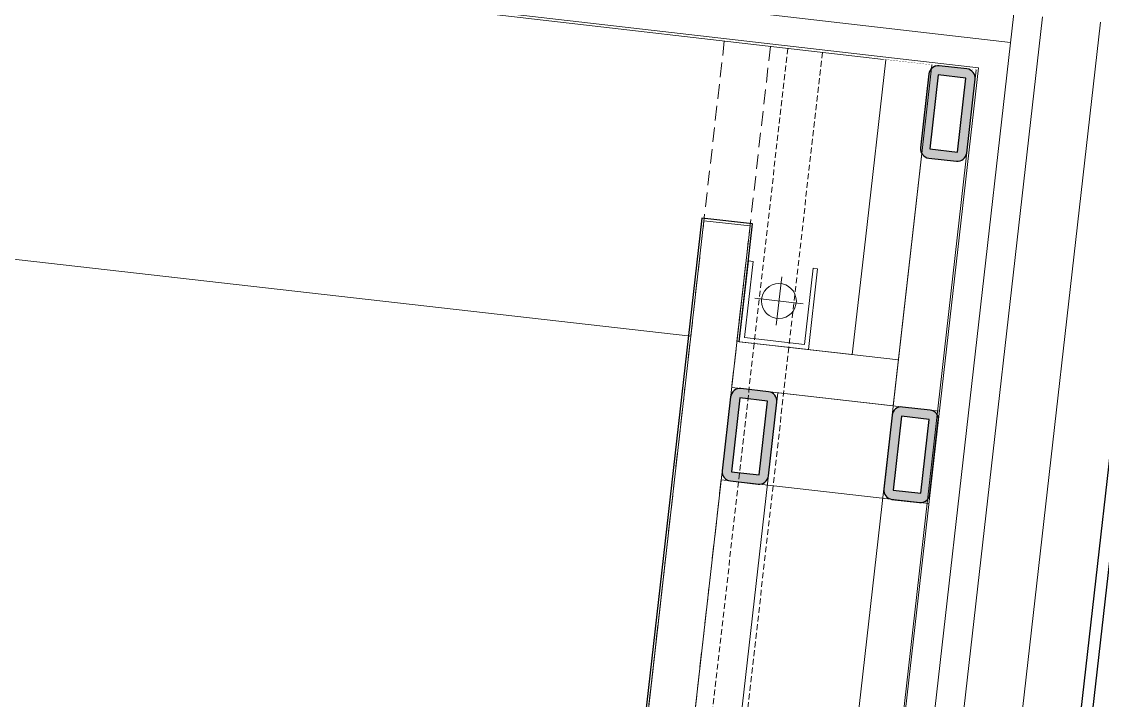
# Model space of a CAD drawing. Header units: millimetres. Extents: x 26282 to 30760, y 1404 to 4574.
# Drawn here: x 29423.23 to 29469.77, y 3729.92 to 3759.13 of the extents above; entities that cross this region are included whole.
import ezdxf

# ---------------------------------------------------------------- set-up
doc = ezdxf.new("R2010")
doc.units = ezdxf.units.MM
doc.header["$LTSCALE"] = 0.25
doc.set_wipeout_variables(frame=1)
doc.linetypes.add('01-2BASEMENT$0$HIDDEN', pattern=[0.375, 0.25, -0.125])
doc.linetypes.add('HIDDEN', pattern=[0.375, 0.25, -0.125])
for name, color, linetype, lineweight in [('AB-DUV', 4, 'Continuous', 50), ('FURNITURE (3RDF)', 43, 'Continuous', 20), ('HIDDEN (3RDF)', 145, 'HIDDEN', 13), ('ID-ALCIPAN', 124, 'Continuous', 20), ('ID-HATCH', 252, 'Continuous', 18), ('LIGHTENING FIXTURE (3RDF)', 50, 'Continuous', 20), ('METAL PROFILE (3RDF)', 251, 'Continuous', 18), ('MIRROR (3RDF)', 150, 'Continuous', 9), ('WALL CLADDING (3RDF)', 43, 'Continuous', 13), ('WALLPAPER (3RDF)', 63, 'Continuous', 13), ('WOOD (3RDF)', 45, 'Continuous', 15)]:
    doc.layers.add(name, color=color, linetype=linetype, lineweight=lineweight)
for name, color, linetype in [('ID-PROFIL', 145, 'Continuous'), ('LEATHER (3RDF)', 57, 'Continuous'), ('WIPEOUT(3RDF)', 250, 'Continuous')]:
    doc.layers.add(name, color=color, linetype=linetype)
doc.linetypes.add('BATTING', pattern='A,0.0001,-0.1,[134,ltypeshp.shx,S=0.1,R=0,X=-0.1,Y=0],-0.2,[134,ltypeshp.shx,S=0.1,R=180,X=0.1,Y=0],-0.1', length=0.4001000000000002)

# ---------------------------------------------------------------- blocks, each defined once
blk = doc.blocks.new('ODA215')
blk.add_wipeout([(-132.7496942799682, -206.92905683487282), (-119.97646003481182, -207.01358617325107), (-119.9770171459227, -202.01333778253127), (-124.9770171153977, -202.01389027384573), (-124.9772381113913, -200.0138948782428), (125.44870326344068, -199.9857599897603), (125.4489261228033, -201.98599323696985), (120.44892799092372, -201.98655032019818), (120.44948510203602, -206.98679871085787), (132.324910710369, -206.98530814535277), (132.33445693984117, -210.98530710657369), (-132.74924861322242, -210.9290568099595)]).translate(0, 0, -1.04631463147e-05).dxf.layer = 'WIPEOUT(3RDF)'
blk = doc.blocks.new('20x40 profil')
at = {"layer": 'METAL PROFILE (3RDF)'}
h = blk.add_hatch(color=256, dxfattribs=at)
edge = h.paths.add_edge_path()
edge.add_line((-1.600000000011276, 2), (1.599999999989448, 2))
edge.add_arc((1.599999999989448, 1.599999999998543), 0.3999999999978172, 359.999999999479, 449.9999999994789, ccw=False)
edge.add_line((1.999999999979991, 1.599999999998543), (1.999999999979991, 0.4000000000014552))
edge.add_arc((1.599999999989448, 0.3999999999941792), 0.3999999999978172, 270.0000000005211, 360.00000000052114, ccw=False)
edge.add_line((1.599999999989448, 0), (-1.600000000011276, -7e-16))
edge.add_arc((-1.600000000011276, 0.4000000000014552), 0.4000000000050933, 180.0000000005211, 270.0000000005211, ccw=False)
edge.add_line((-2.000000000020007, 0.4000000000014552), (-2.000000000020008, 1.599999999998543))
edge.add_arc((-1.600000000011276, 1.599999999991267), 0.4000000000050933, 89.99999999947897, 179.999999999479, ccw=False)
h.paths.add_polyline_path([(-1.600000000011276, 1.599999999998543), (1.599999999989448, 1.599999999998543), (1.599999999989448, 0.4000000000014552), (-1.600000000011276, 0.4000000000014552)], flags=16)
at = {"layer": 'ID-PROFIL'}
blk.add_lwpolyline([(1.599999999998543, 2), (-1.599999999998543, 2, 0.4142135623730951), (-1.999999999992724, 1.599999999998543), (-1.999999999992724, 0.4000000000014552, 0.4142135623730657), (-1.599999999998543, 0), (1.599999999998543, 0, 0.4142135623730951), (2.000000000007275, 0.4000000000014552), (2.000000000007275, 1.599999999998543, 0.4142135623731246)], format="xyb", close=True, dxfattribs=at)
blk.add_lwpolyline([(1.599999999998543, 1.599999999998543), (-1.599999999998543, 1.599999999998543), (-1.599999999998543, 0.4000000000014552), (1.599999999998543, 0.4000000000014552)], close=True, dxfattribs=at)
blk = doc.blocks.new('ODA214')
blk.add_wipeout([(42.71563027318781, 206.9142627660439), (55.48885502108395, 207.0002152553367), (55.4888550210854, 201.99996683358117), (50.48885502108784, 201.99996224146165), (50.48885685795621, 199.99996683364972), (300.9147998131308, 199.99973357401757), (300.9147998131308, 201.99996683364225), (295.914801650217, 201.99996683364128), (295.914801650217, 207.00021525533668), (307.790227350915, 207.00004781041645), (307.7993279136965, 211.00004781041926), (42.71563027318642, 210.91426276595791)]).dxf.layer = 'WIPEOUT(3RDF)'
at = {"layer": 'METAL PROFILE (3RDF)'}
h = blk.add_hatch(color=256, dxfattribs=at)
edge = h.paths.add_edge_path()
edge.add_line((43.11563027317425, 210.9142627660494), (46.31563027317134, 210.9142627660494))
edge.add_arc((46.31563027317039, 210.5142627660462), 0.3999999999978172, -5.210836206970271e-10, 89.99999999947892, ccw=False)
edge.add_line((46.71563027316461, 210.514262766048), (46.71563027316461, 209.3142627660509))
edge.add_arc((46.31563027317039, 209.3142627660436), 0.3999999999978172, -89.99999999947892, 5.210836206970271e-10, ccw=False)
edge.add_line((46.31563027317039, 208.9142627660476), (43.11563027317332, 208.9142627660476))
edge.add_arc((43.11563027317425, 209.314262766049), 0.4000000000050933, -179.99999999947886, -89.99999999947892, ccw=False)
edge.add_line((42.71563027316552, 209.314262766049), (42.71563027316552, 210.5142627660462))
edge.add_arc((43.11563027317332, 210.5142627660389), 0.4000000000050933, -270.00000000052114, -180.00000000052103, ccw=False)
h.paths.add_polyline_path([(43.11563027317332, 210.5142627660462), (46.31563027317039, 210.5142627660462), (46.31563027317039, 209.3142627660509), (43.11563027317425, 209.314262766049)], flags=16)
h = blk.add_hatch(color=256, dxfattribs=at)
edge = h.paths.add_edge_path()
edge.add_line((57.88885502107132, 210.9999668336532), (61.08885502106841, 210.9999668336532))
edge.add_arc((61.08885502106931, 210.5999668336517), 0.3999999999978172, -5.210836206970271e-10, 89.99999999947892, ccw=False)
edge.add_line((61.48885502106168, 210.5999668336517), (61.48885502106168, 209.3999668336546))
edge.add_arc((61.08885502106931, 209.3999668336473), 0.3999999999978172, -89.99999999947892, 5.210836206970271e-10, ccw=False)
edge.add_line((61.08885502106931, 208.9999668336532), (57.88885502107222, 208.9999668336532))
edge.add_arc((57.88885502107222, 209.3999668336546), 0.4000000000050933, -179.99999999947886, -89.99999999947892, ccw=False)
edge.add_line((57.48885502106168, 209.3999668336528), (57.48885502106168, 210.5999668336499))
edge.add_arc((57.88885502107222, 210.5999668336444), 0.4000000000050933, -270.00000000052114, -180.00000000052103, ccw=False)
h.paths.add_polyline_path([(57.88885502107222, 210.5999668336517), (61.08885502106931, 210.5999668336517), (61.08885502107022, 209.3999668336546), (57.88885502107222, 209.3999668336546)], flags=16)
h = blk.add_hatch(color=256, dxfattribs=at)
edge = h.paths.add_edge_path()
edge.add_line((57.88885502107222, 203.9999668336495), (61.08885502106931, 203.9999668336495))
edge.add_arc((61.08885502106841, 203.5999668336517), 0.3999999999978172, -5.210836206970271e-10, 89.99999999947892, ccw=False)
edge.add_line((61.48885502106168, 203.5999668336517), (61.48885502106168, 202.3999668336546))
edge.add_arc((61.08885502106931, 202.3999668336455), 0.3999999999978172, -89.99999999947892, 5.210836206970271e-10, ccw=False)
edge.add_line((61.08885502107022, 201.999966833655), (57.88885502107314, 201.999966833655))
edge.add_arc((57.88885502107222, 202.399966833651), 0.4000000000050933, -179.99999999947886, -89.99999999947892, ccw=False)
edge.add_line((57.48885502106168, 202.3999668336546), (57.48885502106168, 203.5999668336535))
edge.add_arc((57.88885502107222, 203.5999668336444), 0.4000000000050933, -270.00000000052114, -180.00000000052103, ccw=False)
h.paths.add_polyline_path([(57.88885502107222, 203.5999668336535), (61.08885502106841, 203.5999668336517), (61.08885502106931, 202.3999668336528), (57.88885502107222, 202.399966833651)], flags=16)
at = {"layer": 'HIDDEN (3RDF)', "ltscale": 10, "elevation": -3.660491e-10}
blk.add_lwpolyline([(42.70577031536141, 201.9999780690723), (307.7902272782967, 202.0000478104412)], dxfattribs=at)
at = {"layer": 'LIGHTENING FIXTURE (3RDF)'}
for p, q in [((53.55779278938098, 202.5502150726261, -2.269327598100562), (53.55779278938098, 204.6502150726155, -2.269327598100562)), ((54.60779278937753, 203.6002150726235, -2.269327598100562), (52.507792789389, 203.6002150726235, -2.269327598100562))]:
    blk.add_line(p, q, dxfattribs=at)
at = {"layer": 'LIGHTENING FIXTURE (3RDF)', "color": 252, "linetype": '01-2BASEMENT$0$HIDDEN', "ltscale": 4}
for p, q in [((42.71028516204296, 204.2502150726268, -3.1159036933e-06), (55.48885502108351, 204.250215072625, -3.1159036933e-06)), ((42.70727558126871, 202.7502150726268, -3.1159036933e-06), (55.4888550210826, 202.7502150726286, -3.1159036933e-06))]:
    blk.add_line(p, q, dxfattribs=at)
at = {"layer": 'LIGHTENING FIXTURE (3RDF)', "linetype": '01-2BASEMENT$0$HIDDEN', "ltscale": 4}
for p, q in [((55.48885502108351, 204.250215072625, -2.269327598100562), (297.8458638819211, 204.2502150726268, -2.269327598100562)), ((55.4888550210826, 202.7502150726286, -2.269327598100562), (297.8458638819211, 202.7502150726268, -2.269327598100562))]:
    blk.add_line(p, q, dxfattribs=at)
at = {"layer": 'LIGHTENING FIXTURE (3RDF)'}
blk.add_circle((53.5577927893919, 203.6002150726235, -2.269327598100562), 0.7499999999993178, dxfattribs=at)
at = {"layer": 'METAL PROFILE (3RDF)'}
for p, q in [((42.71563027318734, 210.914262766044, 1.35901642974e-05), (307.7976736761693, 211.0000478104157)), ((42.71981502567633, 208.9999780874605), (307.8134857262185, 209.0000479219161))]:
    blk.add_line(p, q, dxfattribs=at)
at = {"layer": 'METAL PROFILE (3RDF)', "elevation": -3.1159036932e-06}
for points in [[(57.48885502108349, 201.9999668336532), (57.48885502108349, 210.9999668336513)], [(61.48885502108351, 201.9999668336514), (61.48885502108351, 210.9999668336532)], [(57.48885502108349, 203.9999668336514), (293.9148016502167, 203.9999668336495)]]:
    blk.add_lwpolyline(points, dxfattribs=at)
at = {"layer": 'MIRROR (3RDF)', "color": 8, "extrusion": (0, -3.122006662e-07, 0.9999999999999514), "elevation": -2.269393349558893}
blk.add_lwpolyline([(55.28885483848262, 202.300214364148), (55.28885246305982, 204.9002143640648), (51.98885246299141, 204.9002113489717), (51.98885228028757, 205.1002113489815), (55.48885227995378, 205.1002145467413), (55.48885502110171, 202.1002145468284), (51.98885502097529, 202.1002113490996), (51.98885483825415, 202.3002113491222)], close=True, dxfattribs=at)
at = {"layer": 'WALL CLADDING (3RDF)', "ltscale": 0.25}
for p, q in [((42.71981500309538, 208.9999668336532, -1.6096696148e-06), (57.48885502108349, 208.9999668336532, -3.1159036933e-06)), ((42.71580222873217, 206.9999668336495), (50.48885502108351, 206.9999668336495)), ((52.48885502108349, 201.9999668336532, -3.1159036933e-06), (298.9148016502168, 201.9999668336514, -3.1159036933e-06))]:
    blk.add_line(p, q, dxfattribs=at)
at = {"layer": 'WALL CLADDING (3RDF)'}
for points, elevation in [([(55.48885502108351, 201.9999668336532), (55.48885502108351, 208.9999668336513)], -3.1159036933e-06), ([(57.48885502108349, 201.9999668336532), (57.48885502108349, 208.9999668336495)], -3.1159036933e-06), ([(55.48885502108351, 202.0002152553407), (55.48885502108351, 207.0002152553406), (50.48885502108351, 207.0002152553388)], -2.269330253737145)]:
    blk.add_lwpolyline(points, dxfattribs=dict(at, elevation=elevation))
at = {"layer": 'WOOD (3RDF)', "elevation": -2.269330253737145}
blk.add_lwpolyline([(55.48885502108351, 207.0002152553406), (50.48885488794894, 207.0002152553388)], dxfattribs=at)
at = {"layer": 'METAL PROFILE (3RDF)', "color": 4}
for p in [(44.71563027318007, 208.9142627660476, 1.35901642974e-05), (59.48885502107805, 208.9999668336532), (59.48885502107805, 201.9999668336532, -3.1159036932e-06)]:
    blk.add_blockref('20x40 profil', p, dxfattribs=at)
blk.add_wipeout([(95.48885502108348, 199.9999668335931), (95.48885502108348, 154.99996683365313), (55.48885502108519, 154.99996683365313), (55.48885502107241, 199.99996683358222)]).translate(0, 0, -3.1159036933e-06).dxf.layer = 'WIPEOUT(3RDF)'
at = {"layer": 'FURNITURE (3RDF)', "elevation": -3.1159036933e-06}
blk.add_lwpolyline([(95.48885502108442, 154.9998076952015), (95.48885502108442, 199.9998076952051), (55.48885502108444, 199.9998076952033), (55.48885502108532, 154.9998076952033)], close=True, dxfattribs=at)
at = {"layer": 'HIDDEN (3RDF)', "ltscale": 10, "elevation": -3.660491e-10}
blk.add_lwpolyline([(42.70175749099599, 199.9999531485809), (307.7902272492456, 199.9997249177322)], dxfattribs=at)
at = {"layer": 'LEATHER (3RDF)', "elevation": -2.269330253733029}
blk.add_lwpolyline([(55.48885502108351, 202.1002284532606), (50.38885492925146, 202.1002284532624), (50.38885695000136, 199.8997336658649), (301.0147997210934, 199.8995218506607), (301.0148017420633, 202.0999668336462), (295.9148016502167, 202.0999668336444)], dxfattribs=at)
at = {"layer": 'WALL CLADDING (3RDF)', "ltscale": 0.25}
blk.add_line((50.48885502108351, 199.9999668336477, -3.1159036933e-06), (300.9148016502186, 199.9999668336495, -3.1159036933e-06), dxfattribs=at)
at = {"layer": 'WALL CLADDING (3RDF)'}
for points, elevation in [([(50.48885502108351, 199.9999668336477), (50.48885502108351, 202.000215255337), (55.48885502108351, 202.0002152553407)], -2.269330564006402), ([(55.48885502108351, 201.9999668336441), (50.48885502108351, 201.9999668336441), (50.48885685817005, 199.9997335740209)], -3.1159036933e-06)]:
    blk.add_lwpolyline(points, dxfattribs=dict(at, elevation=elevation))
blk = doc.blocks.new('A$C187D15ED')
at = {"layer": 'FURNITURE (3RDF)', "rotation": 263.5163743246378}
blk.add_blockref('ODA214', (9689.167758369711, 3618.282909184129, -1.35783154311e-05), dxfattribs=at)
at = {"layer": 'ID-ALCIPAN', "ltscale": 0.25}
for p, q in [((9865.769950093476, 3556.630275865729, 1.38812197e-08), (9895.387407931392, 3553.207218047925, 1.38812197e-08)), ((9865.769950093492, 3556.630275865726, 1.38812197e-08), (9895.38740793142, 3553.207218047925, 1.38812197e-08)), ((9865.628809706188, 3555.388267370733, 1.38812197e-08), (9894.004534722562, 3552.108723667665, 1.38812197e-08)), ((9865.628809706215, 3555.388267370732, 1.38812197e-08), (9894.004534722584, 3552.108723667666, 1.38812197e-08)), ((9865.301486120705, 3288.456778547574), (9895.528548284772, 3554.449226546843)), ((9866.54311924232, 3288.312355175462), (9896.770284686285, 3554.305712018348)), ((9864.059842850864, 3288.601203100101), (9894.004534722562, 3552.108723667665))]:
    blk.add_line(p, q, dxfattribs=at)
at = {"layer": 'ID-HATCH', "linetype": 'BATTING', "lineweight": 0, "ltscale": 4.5}
blk.add_line((9869.026380749112, 3288.023508982154), (9899.26030865408, 3554.076306983939), dxfattribs=at)
at = {"layer": 'ID-PROFIL'}
for p, q in [((9901.744319797841, 3553.794015478637), (9871.509647241375, 3287.734662208961)), ((9902.241267073916, 3553.738842444957), (9872.006296546331, 3287.676867086304))]:
    blk.add_line(p, q, dxfattribs=at)
at = {"layer": 'WALLPAPER (3RDF)'}
for p, q in [((9865.518182144344, 3555.300410567845), (9893.893578678533, 3552.01797630616, 1.37697436e-08)), ((9865.518182144364, 3555.300410567842), (9893.893578678555, 3552.017976306161, 1.37697436e-08)), ((9863.960482353104, 3288.612494312835), (9893.893578678533, 3552.01797630616))]:
    blk.add_line(p, q, dxfattribs=at)
at = {"layer": 'FURNITURE (3RDF)', "rotation": 263.5167870217314}
blk.add_blockref('ODA215', (10104.57619644883, 3394.481499150157, -3.1155351659e-06), dxfattribs=at)

msp = doc.modelspace()

# ---------------------------------------------------------------- block references
at = {"layer": 'AB-DUV', "ltscale": 100}
msp.add_blockref('A$C187D15ED', (19570.42390626811, 205.0275163953916, 5.126401409773051), dxfattribs=at)

# ---------------------------------------------------------------- next in the draw order: wipeouts: each hides what was drawn before it
msp.add_wipeout([(29484.38340849444, 3754.774567995795), (29482.857166975893, 3742.0925632206126), (29487.825501584262, 3741.5285282052346), (29488.38951314013, 3746.4966154593844), (29490.376743478908, 3746.2710113550233), (29462.128578635944, 3497.4433720380703), (29460.141111756227, 3497.6690011473042), (29460.705118542057, 3502.6370870940923), (29455.73678393375, 3503.201122109462), (29454.397385681823, 3491.4014717788987), (29450.42188890789, 3491.8436348944083), (29480.408938276807, 3755.225773590231)]).translate(0, 0, 5.126387831091572).dxf.layer = 'WIPEOUT(3RDF)'

# ---------------------------------------------------------------- next in the draw order: wipeouts: each hides what was drawn before it
msp.add_wipeout([(29460.359120954534, 3757.503391838653), (29459.002180615316, 3744.8021568118343), (29454.033912947518, 3745.3667811651544), (29454.598504686488, 3750.3348025185987), (29452.611300707926, 3750.5606386956206), (29424.333156690718, 3501.7364045945487), (29426.32059679242, 3501.5105397343564), (29426.885192886693, 3506.4785587439287), (29431.853460554434, 3505.913934390614), (29430.512329894074, 3494.1144808374756), (29434.48571893318, 3493.653761438997), (29464.333537622377, 3757.051714797288)]).translate(0, 0, 5.126387831091572).dxf.layer = 'WIPEOUT(3RDF)'

# ---------------------------------------------------------------- next in the draw order: hatches: boundary and pattern name
at = {"layer": 'METAL PROFILE (3RDF)'}
h = msp.add_hatch(color=256, dxfattribs=at)
edge = h.paths.add_edge_path()
edge.add_line((29464.28836991833, 3756.654273130495), (29463.92702828523, 3753.474739796156))
edge.add_arc((29463.52958661843, 3753.519907500297), 0.3999999999978172, -96.4836256758831, -6.483625675883388, ccw=False)
edge.add_line((29463.4844189143, 3753.12246583351), (29462.29209391392, 3753.257968945921))
edge.add_arc((29462.33726161806, 3753.655410612711), 0.3999999999978172, -186.48362567484116, -96.48362567484122, ccw=False)
edge.add_line((29461.93981995127, 3753.700578316848), (29462.30116158436, 3756.880111651185))
edge.add_arc((29462.69860325115, 3756.834943947047), 0.4000000000050933, -276.48362567484116, -186.48362567484116, ccw=False)
edge.add_line((29462.74377095529, 3757.23238561385), (29463.93609595567, 3757.096882501436))
edge.add_arc((29463.89092825152, 3756.699440834637), 0.4000000000050933, -366.4836256758832, -276.4836256758832, ccw=False)
h.paths.add_polyline_path([(29463.89092825154, 3756.699440834635), (29463.52958661843, 3753.519907500297), (29462.33726161806, 3753.65541061271), (29462.69860325115, 3756.834943947047)], flags=16)
h = msp.add_hatch(color=256, dxfattribs=at)
edge = h.paths.add_edge_path()
edge.add_line((29464.28836991832, 3756.654273130503), (29463.92702828522, 3753.47473979616))
edge.add_arc((29463.52958661843, 3753.519907500298), 0.3999999999978172, 263.5163743241168, 353.5163743241167, ccw=False)
edge.add_line((29463.48441891429, 3753.122465833515), (29462.29209391391, 3753.257968945928))
edge.add_arc((29462.33726161806, 3753.655410612712), 0.3999999999978172, 173.5163743251589, 263.51637432515895, ccw=False)
edge.add_line((29461.93981995127, 3753.700578316849), (29462.30116158436, 3756.880111651191))
edge.add_arc((29462.69860325115, 3756.834943947053), 0.4000000000050933, 83.51637432515889, 173.5163743251589, ccw=False)
edge.add_line((29462.74377095529, 3757.232385613854), (29463.93609595567, 3757.096882501442))
edge.add_arc((29463.89092825152, 3756.699440834641), 0.4000000000050933, -6.483625675883388, 83.51637432411673, ccw=False)
h.paths.add_polyline_path([(29463.89092825154, 3756.699440834639), (29463.52958661843, 3753.519907500298), (29462.33726161806, 3753.655410612711), (29462.69860325115, 3756.834943947053)], flags=16)
h = msp.add_hatch(color=256, dxfattribs=at)
edge = h.paths.add_edge_path()
edge.add_line((29455.75011505672, 3742.756292643717), (29455.38877342362, 3739.576759309376))
edge.add_arc((29454.99133175683, 3739.621927013514), 0.3999999999978172, -96.4836256758831, -6.483625675883388, ccw=False)
edge.add_line((29454.94616405269, 3739.224485346729), (29453.75383905232, 3739.359988459142))
edge.add_arc((29453.79900675644, 3739.757430125927), 0.3999999999978172, -186.48362567484116, -96.48362567484122, ccw=False)
edge.add_line((29453.40156508967, 3739.802597830063), (29453.76290672276, 3742.982131164402))
edge.add_arc((29454.16034838956, 3742.936963460265), 0.4000000000050933, -276.48362567484116, -186.48362567484116, ccw=False)
edge.add_line((29454.20551609369, 3743.334405127068), (29455.39784109407, 3743.198902014656))
edge.add_arc((29455.35267338992, 3742.801460347853), 0.4000000000050933, -366.4836256758832, -276.4836256758832, ccw=False)
h.paths.add_polyline_path([(29455.35267338993, 3742.801460347852), (29454.99133175683, 3739.621927013514), (29453.79900675645, 3739.757430125926), (29454.16034838956, 3742.936963460265)], flags=16)
h = msp.add_hatch(color=256, dxfattribs=at)
edge = h.paths.add_edge_path()
edge.add_line((29455.75011505672, 3742.756292643721), (29455.38877342362, 3739.576759309377))
edge.add_arc((29454.99133175683, 3739.621927013515), 0.3999999999978172, 263.5163743241168, 353.5163743241167, ccw=False)
edge.add_line((29454.94616405269, 3739.224485346732), (29453.75383905232, 3739.359988459144))
edge.add_arc((29453.79900675645, 3739.75743012593), 0.3999999999978172, 173.5163743251589, 263.51637432515895, ccw=False)
edge.add_line((29453.40156508967, 3739.802597830067), (29453.76290672276, 3742.98213116441))
edge.add_arc((29454.16034838956, 3742.936963460272), 0.4000000000050933, 83.51637432515889, 173.5163743251589, ccw=False)
edge.add_line((29454.20551609369, 3743.334405127071), (29455.39784109407, 3743.198902014659))
edge.add_arc((29455.35267338992, 3742.80146034786), 0.4000000000050933, -6.483625675883388, 83.51637432411673, ccw=False)
h.paths.add_polyline_path([(29455.35267338993, 3742.80146034786), (29454.99133175683, 3739.621927013515), (29453.79900675646, 3739.75743012593), (29454.16034838956, 3742.936963460272)], flags=16)
h = msp.add_hatch(color=256, dxfattribs=at)
edge = h.paths.add_edge_path()
edge.add_line((29462.70534422559, 3741.965857821306), (29462.34400259249, 3738.786324486969))
edge.add_arc((29461.9465609257, 3738.831492191105), 0.3999999999978172, -96.4836256758831, -6.483625675883388, ccw=False)
edge.add_line((29461.90139322157, 3738.43405052432), (29460.70906822119, 3738.569553636732))
edge.add_arc((29460.75423592532, 3738.966995303517), 0.3999999999978172, -186.48362567484116, -96.48362567484122, ccw=False)
edge.add_line((29460.35679425853, 3739.012163007656), (29460.71813589163, 3742.191696341994))
edge.add_arc((29461.11557755843, 3742.146528637856), 0.4000000000050933, -276.48362567484116, -186.48362567484116, ccw=False)
edge.add_line((29461.16074526257, 3742.543970304658), (29462.35307026294, 3742.408467192248))
edge.add_arc((29462.30790255879, 3742.011025525445), 0.4000000000050933, -366.4836256758832, -276.4836256758832, ccw=False)
h.paths.add_polyline_path([(29462.3079025588, 3742.011025525443), (29461.9465609257, 3738.831492191105), (29460.75423592533, 3738.966995303517), (29461.11557755843, 3742.146528637856)], flags=16)
h = msp.add_hatch(color=256, dxfattribs=at)
edge = h.paths.add_edge_path()
edge.add_line((29462.70534422559, 3741.96585782131), (29462.34400259249, 3738.786324486969))
edge.add_arc((29461.9465609257, 3738.831492191107), 0.3999999999978172, 263.5163743241168, 353.5163743241167, ccw=False)
edge.add_line((29461.90139322157, 3738.434050524324), (29460.70906822119, 3738.569553636737))
edge.add_arc((29460.75423592532, 3738.96699530352), 0.3999999999978172, 173.5163743251589, 263.51637432515895, ccw=False)
edge.add_line((29460.35679425853, 3739.012163007657), (29460.71813589163, 3742.191696341999))
edge.add_arc((29461.11557755843, 3742.146528637861), 0.4000000000050933, 83.51637432515889, 173.5163743251589, ccw=False)
edge.add_line((29461.16074526257, 3742.543970304662), (29462.35307026294, 3742.40846719225))
edge.add_arc((29462.30790255879, 3742.011025525449), 0.4000000000050933, -6.483625675883388, 83.51637432411673, ccw=False)
h.paths.add_polyline_path([(29462.3079025588, 3742.011025525449), (29461.9465609257, 3738.831492191107), (29460.75423592533, 3738.966995303517), (29461.11557755843, 3742.146528637861)], flags=16)

# ---------------------------------------------------------------- next in the draw order: linework, layer by layer
at = {"layer": 'ID-PROFIL'}
for points, elevation in [([(29463.92702828522, 3753.474739796151), (29464.28836991832, 3756.65427313049, 0.4142135623730951), (29463.93609595567, 3757.096882501414), (29462.74377095529, 3757.232385613827, 0.4142135623730657), (29462.30116158436, 3756.880111651178), (29461.93981995127, 3753.700578316841, 0.4142135623730951), (29462.29209391391, 3753.257968945901), (29463.48441891429, 3753.122465833487, 0.4142135623731246)], 5.126401421621918), ([(29455.38877342362, 3739.57675930937), (29455.75011505672, 3742.756292643708, 0.4142135623730951), (29455.39784109407, 3743.198902014632), (29454.20551609369, 3743.334405127044, 0.4142135623730657), (29453.76290672276, 3742.982131164395), (29453.40156508967, 3739.802597830057, 0.4142135623730951), (29453.75383905232, 3739.359988459119), (29454.94616405269, 3739.224485346707, 0.4142135623731246)], 5.126384715553927), ([(29462.34400259249, 3738.786324486959), (29462.70534422559, 3741.965857821298, 0.4142135623730951), (29462.35307026294, 3742.408467192223), (29461.16074526257, 3742.543970304636, 0.4142135623730657), (29460.71813589163, 3742.191696341987), (29460.35679425853, 3739.012163007648, 0.4142135623730951), (29460.70906822118, 3738.569553636708), (29461.90139322157, 3738.434050524298, 0.4142135623731246)], 5.126387831091572)]:
    msp.add_lwpolyline(points, format="xyb", close=True, dxfattribs=dict(at, elevation=elevation))
for points, elevation in [([(29463.52958661843, 3753.51990750029), (29463.89092825154, 3756.699440834627), (29462.69860325115, 3756.83494394704), (29462.33726161806, 3753.655410612701)], 5.126401421621918), ([(29454.99133175683, 3739.621927013507), (29455.35267338993, 3742.801460347845), (29454.16034838956, 3742.93696346026), (29453.79900675645, 3739.757430125918)], 5.126384715553927), ([(29461.9465609257, 3738.831492191098), (29462.3079025588, 3742.011025525437), (29461.11557755843, 3742.146528637849), (29460.75423592532, 3738.96699530351)], 5.126387831091572)]:
    msp.add_lwpolyline(points, close=True, dxfattribs=dict(at, elevation=elevation))
at = {"layer": 'LIGHTENING FIXTURE (3RDF)', "color": 252, "linetype": '01-2BASEMENT$0$HIDDEN', "ltscale": 4}
for p, q in [((29456.22264922047, 3757.981894280934, 5.126384715553927), (29454.7793627241, 3745.282063688929, 5.126384715553927)), ((29457.71271563132, 3757.80952505842, 5.126384715553927), (29456.26976897457, 3745.112684798412, 5.126384715553927))]:
    msp.add_line(p, q, dxfattribs=at)
at = {"layer": 'LIGHTENING FIXTURE (3RDF)'}
for p, q in [((29455.72341516155, 3746.06150942243, 2.857060233357058), (29455.96054560827, 3748.148078173081, 2.857060233357058)), ((29454.79869600958, 3747.223359021118, 2.857060233357058), (29456.88526476023, 3746.986228574398, 2.857060233357058))]:
    msp.add_line(p, q, dxfattribs=at)
msp.add_circle((29455.84198038492, 3747.104793797745, 2.857060233357058), 0.7499999999993177, dxfattribs=at)
at = {"layer": 'METAL PROFILE (3RDF)'}
msp.add_line((29464.33353762246, 3757.051714797278, 5.126401421621918), (29434.48590572845, 3493.655405096297, 5.126387831230351), dxfattribs=at)
at = {"layer": 'METAL PROFILE (3RDF)', "elevation": 5.126384715553927}
for points in [[(29453.8080744269, 3743.379572831183), (29462.75051192973, 3742.363299488086)], [(29453.35639738552, 3739.405156163258), (29462.29883488835, 3738.388882820161)]]:
    msp.add_lwpolyline(points, dxfattribs=at)
at = {"layer": 'MIRROR (3RDF)', "color": 8, "extrusion": (-3.102038829e-07, 3.525346830000001e-08, 0.9999999999999514), "elevation": 2.848052827905823}
msp.add_lwpolyline([(29454.35482560653, 3745.531598270515), (29456.93819670883, 3745.238010553859), (29457.31082727216, 3748.516904645429), (29457.50954812621, 3748.494320974893), (29457.11433389234, 3745.016706029702), (29454.13352108196, 3745.355461087107), (29454.5287353159, 3748.833076032755), (29454.72745616995, 3748.810492362236)], close=True, dxfattribs=at)
at = {"layer": 'WALL CLADDING (3RDF)', "ltscale": 0.25}
for p, q in [((29460.44425745614, 3757.493543342986, 5.126387831091572), (29459.56653008422, 3749.770205698335, 5.126387831091572)), ((29462.43101267059, 3757.263717712968, 5.126386221788005), (29460.76330359577, 3742.589138008775, 5.126384715553927))]:
    msp.add_line(p, q, dxfattribs=at)
at = {"layer": 'WALL CLADDING (3RDF)'}
for points, elevation in [([(29454.03391294757, 3745.366781165149), (29454.59850924931, 3750.334802000056), (29452.61106894015, 3750.560665034912)], 5.126384715553927), ([(29452.61130091533, 3750.560640520745), (29454.59875608213, 3750.334773948462), (29454.03415978041, 3745.366753113554)], 2.857057267451219), ([(29454.03415978041, 3745.366753113554), (29459.00218061532, 3744.802156811834), (29459.56677691703, 3749.770177646743)], 2.857057577720475), ([(29454.03391294759, 3745.366781165148), (29460.98914211646, 3744.576346342738)], 5.126384715553927), ([(29453.8080744269, 3743.379572831183), (29460.76330359576, 3742.589138008775)], 5.126384715553927)]:
    msp.add_lwpolyline(points, dxfattribs=dict(at, elevation=elevation))
at = {"layer": 'WOOD (3RDF)', "elevation": 2.857057577720475}
msp.add_lwpolyline([(29459.00218061532, 3744.802156811834), (29459.56677693207, 3749.770177779024)], dxfattribs=at)

# ---------------------------------------------------------------- next in the draw order: wipeouts: each hides what was drawn before it
msp.add_wipeout([(29447.529934199796, 3705.848453006576), (29402.81774668568, 3710.9298197220523), (29407.33451709944, 3750.6739864013175), (29452.04670461355, 3745.5926196858554)]).translate(0, 0, 5.126384715553927).dxf.layer = 'WIPEOUT(3RDF)'

# ---------------------------------------------------------------- next in the draw order: linework, layer by layer
at = {"layer": 'FURNITURE (3RDF)', "elevation": 5.126384715553927}
msp.add_lwpolyline([(29402.81758856505, 3710.929837691848), (29447.52977607924, 3705.848470976363), (29452.04654649299, 3745.592637655631), (29407.33435897882, 3750.674004371112)], close=True, dxfattribs=at)
at = {"layer": 'HIDDEN (3RDF)', "ltscale": 10, "elevation": 5.126387831091572}
for points in [[(29453.49060061112, 3758.29793462064), (29423.55677990915, 3494.904952221706)], [(29455.47738058103, 3758.068106126935), (29425.54430906739, 3494.679077211346)]]:
    msp.add_lwpolyline(points, dxfattribs=at)
at = {"layer": 'LEATHER (3RDF)', "elevation": 2.857057577724589}
msp.add_lwpolyline([(29454.13353331062, 3745.35545969722), (29454.70942154873, 3750.42284104007), (29452.52300053038, 3750.67131727603), (29424.22229398916, 3501.648360102978), (29426.40866506526, 3501.399885475028), (29426.98455330339, 3506.467266817893)], dxfattribs=at)
at = {"layer": 'LIGHTENING FIXTURE (3RDF)', "linetype": '01-2BASEMENT$0$HIDDEN', "ltscale": 4}
for p, q in [((29454.7793627241, 3745.282063688929, 2.857060233357058), (29427.41258854433, 3504.475129787584, 2.857060233357058)), ((29456.26976897457, 3745.112684798412, 2.857060233357058), (29428.90299479481, 3504.305750897069, 2.857060233357058))]:
    msp.add_line(p, q, dxfattribs=at)
at = {"layer": 'METAL PROFILE (3RDF)'}
msp.add_line((29462.43102384987, 3757.263716419759, 5.126387831110859), (29432.49691202029, 3493.865532685577, 5.126387831230542), dxfattribs=at)
at = {"layer": 'METAL PROFILE (3RDF)', "elevation": 5.126384715553927}
msp.add_lwpolyline([(29455.79528276086, 3743.153734310496), (29429.09823974135, 3508.239928557202)], dxfattribs=at)
at = {"layer": 'WALL CLADDING (3RDF)', "ltscale": 0.25}
for p, q in [((29452.61130091533, 3750.560640520745, 5.126384715553927), (29424.33338825101, 3501.736376429705, 5.126384715553927)), ((29454.37267072862, 3748.347593666093, 5.126384715553927), (29426.54643510567, 3503.497746242982, 5.126384715553927))]:
    msp.add_line(p, q, dxfattribs=at)

doc.saveas('drawing.dxf')
